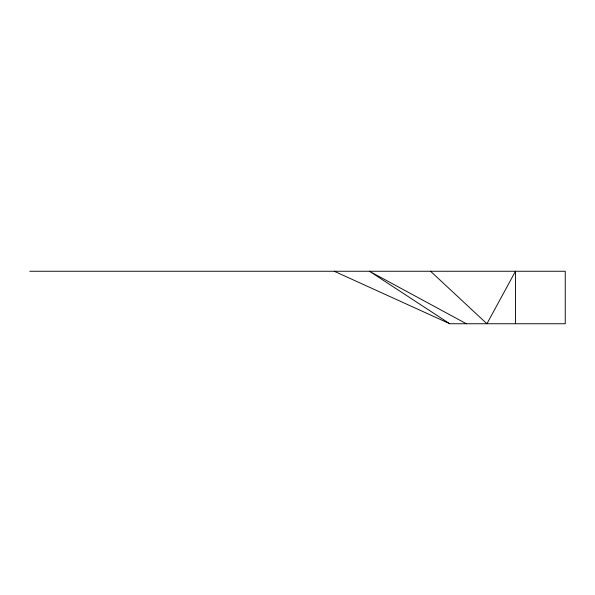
<?xml version="1.0" encoding="UTF-8"?>
<svg xmlns="http://www.w3.org/2000/svg" width="595" height="595" viewBox="0 0 595 595"><rect width="100%" height="100%" fill="white"/><g stroke="black" fill="none" stroke-linecap="round" stroke-linejoin="round"><path stroke-width="0.89" d="M29.75 271.253L565.25 271.253L565.25 323.747L449.753 323.747L334.249 271.253M466.361 323.747L369.436 271.253L449.753 323.747M430.557 271.253L486.926 323.747L515.493 271.253L515.493 323.747"/></g></svg>
